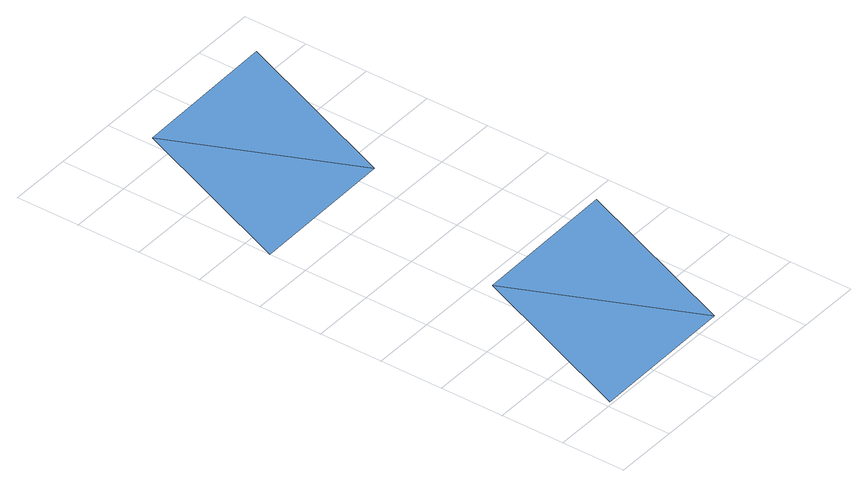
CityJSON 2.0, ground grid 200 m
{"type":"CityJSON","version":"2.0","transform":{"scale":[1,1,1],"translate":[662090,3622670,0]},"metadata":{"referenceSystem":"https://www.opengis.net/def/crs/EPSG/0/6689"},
"CityObjects":{
"waterbody1":{"type":"WaterBody","attributes":{"name":"2箇所のずれを持つ4つの三角形（ファイル02）","class":"1140","function":"1"},"geometry":[{"type":"MultiSurface","lod":"1","boundaries":[[[0,1,2]],[[0,3,1]],[[4,5,6]],[[4,7,5]]]}]}
},
"vertices":[
[245,567,0],[489,17,0],[20,9,0],[714,575,0],[227,1676,0],[471,1125,0],[2,1118,0],[696,1684,0]
]}
